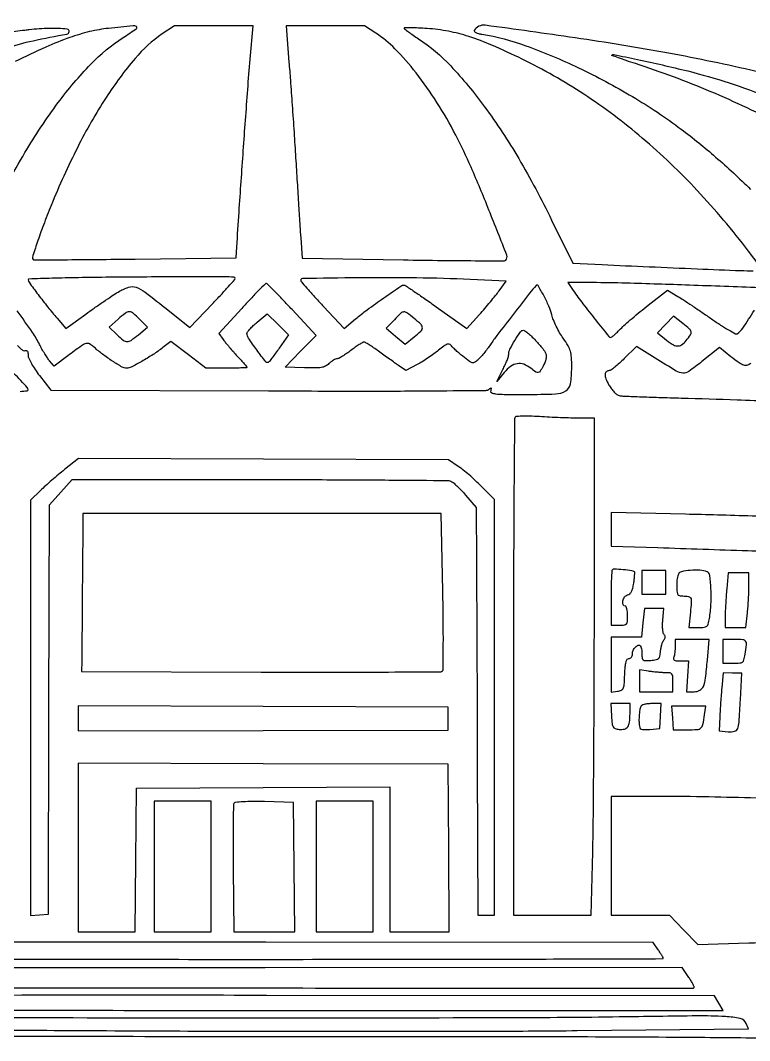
# Model space of a CAD drawing. Header units: millimetres. Extents: x 8 to 202, y 10 to 284.
# Drawn here: x 73.98 to 84.47, y 67.73 to 82.41 of the extents above; entities that cross this region are included whole.
import ezdxf

# ---------------------------------------------------------------- set-up
doc = ezdxf.new("R2010")
doc.units = ezdxf.units.MM
doc.layers.add('CUT', color=1, linetype='Continuous')
doc.layers.add('ENGRAVE', color=7, linetype='Continuous')

msp = doc.modelspace()

# ---------------------------------------------------------------- linework, layer by layer
at = {"layer": 'CUT'}
msp.add_circle((77.5, 76), 20, dxfattribs=at)
at = {"layer": 'ENGRAVE'}
for points in [[(22.924, 11.036, 0.000003), (45.118, 11.044, 0.000001), (67.428, 11.053, 0.198812)], [(73.774, 82.009, -0.024489), (74.167, 82.116, -0.013825), (74.652, 82.21, 0.340815), (74.686, 82.246, 0.407528), (74.658, 82.281, 0.034009), (74.398, 82.293, 0.025827), (74.112, 82.273, -0.000199), (74.05, 82.265, -0.000025), (73.914, 82.249, -0.000029), (73.753, 82.229, -0.000024), (73.582, 82.208, 0.019855)], [(73.56, 79.61, -0.016338), (74.05, 80.506, -0.026826), (74.528, 81.225, -0.031994), (74.997, 81.778, -0.055522), (75.461, 82.161, 0.005479), (75.652, 82.29, 0.537737), (75.652, 82.318, 0.16752), (75.604, 82.329, 0.001714), (75.253, 82.293, 0.033006), (74.98, 82.246, 0.025826), (74.693, 82.161, 0.019926), (74.351, 82.024, 0.008571), (73.907, 81.816, 0.0188)], [(84.566, 81.674, 0.011296), (83.307, 81.936, 0.009447), (81.961, 82.157, 0.002891), (80.669, 82.338, 0.295684), (80.512, 82.263, 0.356766), (80.514, 82.249, 0.074246), (80.536, 82.234, 0.048026), (80.573, 82.22, 0.025625), (80.621, 82.21, -0.046624), (81.255, 82.044, -0.024001), (82.012, 81.726, -0.023106), (82.789, 81.311, -0.026392), (83.489, 80.842, -0.018339), (83.984, 80.442, -0.014655), (84.487, 79.977, -0.014247)], [(84.672, 78.806), (84.457, 79.088, 0.025231), (83.719, 79.962, 0.028968), (82.929, 80.715, 0.030165), (82.089, 81.345, 0.032755), (81.2, 81.851, 0.010345), (80.766, 82.051, 0.024761), (80.434, 82.176, 0.031031), (80.141, 82.251, 0.029248), (79.835, 82.291, 0.004922), (79.707, 82.298, 0.008276), (79.6, 82.302, 0.002753), (79.509, 82.303, 0.43193), (79.503, 82.297, 0.219866), (79.508, 82.286, 0.003412), (79.564, 82.244, 0.008365), (79.631, 82.196, 0.005352), (79.711, 82.142, -0.058747), (80.173, 81.752, -0.029826), (80.66, 81.166, -0.02602), (81.151, 80.42, -0.018431), (81.625, 79.536), (81.93, 78.915), (82.35, 78.895, 0.000852), (83.027, 78.864, 0.000796), (83.719, 78.834, 0.000427), (84.347, 78.809, 0.010066), (84.525, 78.806)], [(84.947, 80.891, 0.022066), (83.914, 81.382, 0.021382), (82.831, 81.786, -0.003393), (82.697, 81.83, -0.005816), (82.587, 81.869, -0.001524), (82.493, 81.904, -0.546041), (82.492, 81.91, -0.252581), (82.518, 81.917, -0.000819), (82.86, 81.846, -0.004613), (83.219, 81.767, -0.004418), (83.582, 81.68, -0.035512), (84.759, 81.297, -0.030034)], [(86.078, 66.005, 0.000023), (82.045, 66.007, 0.000044), (78.034, 66.009, 0.142368)], [(84.612, 78.562, 0.00025), (83.606, 78.598, 0.001339), (82.696, 78.628, 0.007571), (82.211, 78.635), (81.858, 78.635), (81.935, 78.524, 0.010976), (82.075, 78.33, 0.005926), (82.256, 78.098, 0.001274), (82.446, 77.861, 0.226946), (82.474, 77.848, 0.168251), (82.489, 77.853, 0.010306), (82.527, 77.884, 0.014411), (82.57, 77.924, 0.010111), (82.617, 77.971, -0.018978), (82.681, 78.032, -0.005729), (82.782, 78.121, -0.005731), (82.898, 78.218, -0.006202), (83.014, 78.309), (83.292, 78.525), (83.441, 78.436, -0.010191), (83.52, 78.387, -0.002665), (83.645, 78.305, -0.002707), (83.786, 78.209, -0.002767), (83.925, 78.113, 0.008445), (84.056, 78.025, 0.013222), (84.171, 77.954, 0.007288), (84.269, 77.899, 0.268234), (84.294, 77.9, 0.107981), (84.374, 77.978, 0.007949), (84.541, 78.238, 0.004266)], [(73.943, 77.731, 0.035502), (73.988, 77.687, 0.039952), (74.026, 77.659, 0.231119), (74.051, 77.657, -0.147101), (74.07, 77.659, -0.190452), (74.084, 77.649, -0.112564), (74.093, 77.627, -0.037975), (74.095, 77.592, 0.106474), (74.105, 77.547, 0.020419), (74.143, 77.472, 0.020718), (74.195, 77.386, 0.016974), (74.258, 77.299), (74.42, 77.088), (77.551, 77.078, 0.000696), (78.969, 77.075, 0.00213), (79.93, 77.079, 0.000436), (80.677, 77.085, 0.170999), (80.726, 77.103, -0.018725), (80.747, 77.119, -0.353872), (80.755, 77.119, -0.289778), (80.757, 77.11, -0.015212), (80.748, 77.083, 0.383223), (80.759, 77.053, 0.091018), (80.816, 77.036, 0.025197), (80.943, 77.028, 0.002382), (81.255, 77.027, 0.009094), (81.681, 77.034, 0.124713), (81.828, 77.077, 0.225095), (81.896, 77.178, 0.038147), (81.914, 77.415, 0.013826), (81.91, 77.562, 0.057559), (81.895, 77.649, 0.062865), (81.861, 77.727, 0.018547), (81.791, 77.836, -0.022801), (81.74, 77.915, -0.016566), (81.692, 78.007, -0.016796), (81.651, 78.098, -0.034838), (81.627, 78.172, 0.04165), (81.585, 78.295, 0.018589), (81.511, 78.449, 0.010329), (81.43, 78.592, 0.511394), (81.403, 78.595, 0.014593), (81.308, 78.482, 0.001204), (81.072, 78.178, 0.001289), (80.838, 77.874, 0.012946), (80.745, 77.745, -0.010694), (80.699, 77.681, -0.009553), (80.649, 77.617, -0.00963), (80.601, 77.561, -0.029174), (80.566, 77.526, -0.042618), (80.518, 77.489, -0.199115), (80.484, 77.483, -0.104049), (80.444, 77.502, -0.007849), (80.348, 77.575, -0.009213), (80.291, 77.623, -0.010589), (80.237, 77.67, -0.009769), (80.194, 77.712, -0.058445), (80.175, 77.737, 0.214098), (80.153, 77.752, 0.145145), (80.122, 77.748, 0.060074), (80.075, 77.722, 0.011953), (80, 77.663, -0.015195), (79.932, 77.611, -0.009175), (79.848, 77.553, -0.009187), (79.763, 77.498, -0.015892), (79.69, 77.456), (79.528, 77.37), (79.421, 77.445, -0.00245), (79.367, 77.482, -0.00091), (79.293, 77.536, -0.000902), (79.211, 77.594, -0.001089), (79.135, 77.649, 0.007639), (79.065, 77.699, 0.010797), (79, 77.741, 0.007188), (78.946, 77.774, 0.132745), (78.926, 77.779, 0.134094), (78.907, 77.774, 0.00874), (78.859, 77.744, 0.01221), (78.801, 77.705, 0.008782), (78.739, 77.66, -0.012106), (78.676, 77.614, -0.015746), (78.616, 77.575, -0.013399), (78.564, 77.546, -0.122388), (78.539, 77.54, 0.105953), (78.518, 77.535, 0.029056), (78.487, 77.519, 0.027999), (78.454, 77.497, 0.025953), (78.422, 77.47, -0.069876), (78.371, 77.433, -0.076795), (78.312, 77.414, -0.043054), (78.227, 77.407, -0.008134), (78.07, 77.41), (77.793, 77.42), (78.015, 77.648), (78.238, 77.875), (77.892, 78.247, 0.002463), (77.758, 78.389, 0.003873), (77.641, 78.51, 0.001074), (77.539, 78.614, 0.141202), (77.523, 78.623, 0.259006), (77.508, 78.619, 0.001877), (77.41, 78.52, 0.006416), (77.298, 78.404, 0.003991), (77.169, 78.265), (76.838, 77.902), (76.902, 77.815, 0.014335), (76.936, 77.771, 0.004733), (76.988, 77.709, 0.004709), (77.047, 77.642, 0.005327), (77.104, 77.578, -0.003978), (77.158, 77.52, -0.006191), (77.203, 77.469, -0.002224), (77.24, 77.424, -0.176398), (77.243, 77.416, -0.399491), (77.238, 77.411, -0.001825), (77.157, 77.407, -0.006753), (77.061, 77.404, -0.004054), (76.948, 77.403), (76.652, 77.403), (76.401, 77.596), (76.149, 77.788), (76.034, 77.7, -0.019344), (75.893, 77.601, -0.014251), (75.73, 77.502, -0.010019), (75.577, 77.419, -0.11986), (75.512, 77.403, -0.131934), (75.448, 77.42, -0.012214), (75.309, 77.505, -0.016807), (75.165, 77.606, -0.026094), (75.048, 77.703, 0.054017), (74.979, 77.753, 0.212815), (74.928, 77.759, 0.080944), (74.861, 77.725, 0.004193), (74.668, 77.581), (74.47, 77.431), (74.403, 77.511, -0.026952), (74.372, 77.552, -0.010359), (74.334, 77.613, -0.010222), (74.294, 77.68, -0.0124), (74.26, 77.745, 0.036416), (74.159, 77.917, 0.006168), (73.939, 78.228, 0.001831)], [(84.491, 77.478, -0.113284), (84.441, 77.447, -0.161546), (84.389, 77.446, -0.079059), (84.321, 77.481, -0.013528), (84.204, 77.569), (84.039, 77.701), (83.787, 77.501, -0.013629), (83.597, 77.358, -0.173093), (83.512, 77.334, -0.117011), (83.418, 77.363, -0.00486), (83.115, 77.547), (82.844, 77.714), (82.669, 77.542, -0.010533), (82.599, 77.475, -0.014792), (82.533, 77.419, -0.010992), (82.477, 77.376, -0.159813), (82.454, 77.369, 0.17481), (82.412, 77.353, 0.217278), (82.393, 77.316, 0.10405), (82.405, 77.253, 0.030026), (82.449, 77.162, 0.031178), (82.484, 77.108, 0.03346), (82.524, 77.061, 0.035564), (82.565, 77.025, 0.115089), (82.597, 77.01, 0.03926), (82.648, 77.004, 0.000956), (82.887, 76.994, 0.002075), (83.168, 76.984, 0.001409), (83.488, 76.975, -0.003497), (84.291, 76.95, -0.001914), (85.274, 76.907, -0.001899)], [(73.981, 77.07, 0.007448), (74.083, 77.08, 0.38226), (74.095, 77.094, 0.183795), (74.083, 77.125, 0.006062), (73.992, 77.225, 0.012232), (73.89, 77.33, 0.0157)], [(84.569, 67.766, 0.000448), (83.387, 67.776, 0.001577), (81.577, 67.783, 0.000196), (77.639, 67.785, -0.000391), (74.927, 67.788, -0.000676), (72.673, 67.795, -0.000055), (70.671, 67.804, -0.087642)], [(73.406, 67.882, -0.000572), (75.106, 67.874, 0.000776), (76.979, 67.866, 0.000663), (78.951, 67.864, 0.000668), (80.744, 67.866, 0.00191), (81.991, 67.874), (84.458, 67.9), (84.422, 67.977, 0.23443), (84.336, 68.047, 0.042752), (84.125, 68.076, 0.015428), (83.714, 68.085, 0.001157), (82.598, 68.07, -0.003242), (81.01, 68.057, -0.000477), (77.795, 68.053, -0.000561), (74.538, 68.056, -0.001837), (72.385, 68.069, 0.00109)]]:
    msp.add_lwpolyline(points, format="xyb", dxfattribs=at)
for points in [[(76.025, 82.213, 0.069892), (75.633, 81.86, 0.031063), (75.218, 81.3, 0.027237), (74.808, 80.584, 0.019688), (74.427, 79.747, 0.006252), (74.315, 79.461, 0.009732), (74.226, 79.212, 0.003759), (74.156, 78.998, 0.324819), (74.166, 78.967, 0.15827), (74.18, 78.963, 0.000087), (74.604, 78.965, 0.001134), (75.077, 78.969, 0.00069), (75.635, 78.975), (77.089, 78.994), (77.098, 79.148, -0.00297), (77.129, 79.649, -0.000612), (77.19, 80.532, -0.000563), (77.254, 81.413, -0.003759), (77.289, 81.851), (77.331, 82.33), (76.765, 82.33), (76.199, 82.33)], [(77.847, 81.808, -0.002181), (77.867, 81.549, -0.000835), (77.893, 81.189, -0.000826), (77.92, 80.797, -0.001016), (77.943, 80.431, 0.000235), (77.965, 80.082, 0.000251), (77.986, 79.741, 0.000238), (78.005, 79.447, 0.001173), (78.016, 79.282), (78.037, 78.987), (79.492, 78.963, 0.001189), (80.051, 78.955, 0.001946), (80.524, 78.951, 0.000212), (80.947, 78.95, 0.199787), (80.964, 78.957, 0.297757), (80.98, 79.029, 0.001854), (80.723, 79.679, 0.007726), (80.466, 80.296, 0.017123), (80.247, 80.756, 0.021632), (79.975, 81.228, 0.024753), (79.675, 81.653, 0.026966), (79.372, 81.999, 0.057046), (79.097, 82.224), (78.931, 82.33), (78.368, 82.33), (77.805, 82.33)], [(75.267, 78.712, 0.002016), (74.818, 78.706, 0.003363), (74.44, 78.698, 0.000455), (74.106, 78.687, 0.409177), (74.096, 78.677, 0.156287), (74.108, 78.64, 0.002635), (74.239, 78.464, 0.007372), (74.379, 78.283, 0.009668), (74.512, 78.123), (74.638, 77.977), (74.923, 78.183, -0.004117), (75.045, 78.269, -0.003346), (75.178, 78.36, -0.003381), (75.301, 78.443, -0.008789), (75.391, 78.5, -0.054493), (75.54, 78.569, -0.170353), (75.649, 78.568, -0.077038), (75.781, 78.496, -0.005817), (76.104, 78.243), (76.419, 77.99), (76.745, 78.33, 0.003451), (76.871, 78.462, 0.00544), (76.976, 78.578, 0.001674), (77.066, 78.679, 0.186264), (77.072, 78.695, 0.404419), (77.052, 78.715, 0.002632), (76.782, 78.719, 0.003919), (76.339, 78.72, 0.000383)], [(78.02, 78.657, 0.046168), (78.042, 78.627, 0.002076), (78.126, 78.531, 0.003469), (78.228, 78.418, 0.002474), (78.343, 78.292), (78.639, 77.975), (78.805, 78.113, -0.015449), (78.973, 78.245, -0.006316), (79.21, 78.415, -0.001977), (79.458, 78.586, -0.151519), (79.503, 78.601, -0.148996), (79.52, 78.595, -0.000952), (79.649, 78.508, -0.003719), (79.796, 78.407, -0.002351), (79.966, 78.287), (80.405, 77.973), (80.587, 78.176, 0.00576), (80.663, 78.263, 0.00459), (80.744, 78.36, 0.004642), (80.818, 78.45, 0.01165), (80.869, 78.518), (80.97, 78.658), (80.453, 78.681, 0.007362), (79.683, 78.703, 0.00592), (78.854, 78.704, 0.001216), (78.041, 78.694, 0.57553)], [(75.388, 78.109), (75.261, 77.996), (75.373, 77.888, 0.022681), (75.464, 77.806, 0.170326), (75.518, 77.787, 0.156366), (75.575, 77.805, 0.018296), (75.681, 77.886), (75.811, 77.994), (75.699, 78.109, 0.024766), (75.608, 78.194, 0.177413), (75.552, 78.214, 0.16237), (75.494, 78.195, 0.019917)], [(77.707, 77.694, -0.005028), (77.655, 77.62, -0.007021), (77.607, 77.555, -0.004482), (77.565, 77.501, -0.087215), (77.549, 77.487, -0.384295), (77.515, 77.494, -0.006086), (77.385, 77.666, -0.009189), (77.264, 77.838, -0.150035), (77.243, 77.905, -0.167124), (77.251, 77.927, -0.017791), (77.286, 77.969, -0.020381), (77.333, 78.017, -0.015023), (77.389, 78.066), (77.534, 78.188), (77.686, 78.036), (77.838, 77.885)], [(79.363, 78.102), (79.245, 77.979), (79.38, 77.865), (79.516, 77.75), (79.646, 77.853, 0.018428), (79.745, 77.938, 0.207547), (79.766, 77.985, 0.207074), (79.746, 78.032, 0.018338), (79.648, 78.119, 0.011566), (79.543, 78.201, 0.177851), (79.5, 78.214, 0.176366), (79.458, 78.196, 0.011334)], [(83.263, 78.033), (83.147, 77.914), (83.249, 77.831, 0.025976), (83.359, 77.75, 0.122607), (83.432, 77.724, 0.177557), (83.494, 77.74, 0.069243), (83.56, 77.801, 0.019933), (83.623, 77.885, 0.203111), (83.632, 77.927, 0.165502), (83.609, 77.967, 0.012304), (83.511, 78.049), (83.379, 78.153)], [(81.406, 77.789, -0.015939), (81.509, 77.67, -0.103541), (81.544, 77.6, -0.145161), (81.543, 77.533, -0.041753), (81.503, 77.435, -0.018837), (81.46, 77.36, -0.212487), (81.432, 77.341, -0.198165), (81.399, 77.348, -0.016179), (81.325, 77.403, 0.077107), (81.224, 77.46, 0.12937), (81.128, 77.469, 0.120954), (81.035, 77.43, 0.062595), (80.944, 77.343), (80.839, 77.215), (80.923, 77.383, 0.011089), (80.955, 77.451, 0.013227), (80.983, 77.517, 0.012024), (81.003, 77.573, 0.079599), (81.007, 77.602, -0.118103), (81.025, 77.676, -0.019351), (81.096, 77.804, -0.014708), (81.177, 77.928, -0.245866), (81.219, 77.95, -0.166978), (81.241, 77.943, -0.013022), (81.29, 77.903, -0.016633), (81.347, 77.851, -0.011915)], [(81.101, 76.7, 0.190985), (81.091, 76.674, 0.000072), (81.083, 75.632, 0.00111), (81.078, 74.474, 0.000673), (81.076, 73.103), (81.076, 69.533), (81.635, 69.533), (82.194, 69.533), (82.216, 70.448, 0.003599), (82.225, 70.963, 0.000729), (82.232, 71.876, 0.000769), (82.237, 72.938, 0.00072), (82.24, 74.024), (82.241, 76.684), (82.04, 76.684, -0.007015), (81.939, 76.686, -0.002481), (81.794, 76.691, -0.002462), (81.634, 76.697, -0.002892), (81.483, 76.706, 0.00742), (81.345, 76.712, 0.011166), (81.224, 76.713, 0.006201), (81.124, 76.71, 0.194597)], [(74.62, 75.945, 0.0058), (74.533, 75.874, 0.004039), (74.436, 75.792, 0.004074), (74.345, 75.711, 0.008411), (74.275, 75.646), (74.13, 75.507), (74.13, 72.518), (74.13, 69.529), (74.258, 69.539), (74.386, 69.55), (74.395, 72.495), (74.404, 75.44), (74.566, 75.621), (74.728, 75.801), (77.418, 75.802, -0.000795), (78.454, 75.8, -0.001279), (79.337, 75.795, -0.000198), (80.12, 75.789, -0.082847), (80.173, 75.779, -0.088719), (80.207, 75.76, -0.015017), (80.262, 75.711, -0.015998), (80.325, 75.648, -0.013627), (80.387, 75.578), (80.538, 75.399), (80.544, 74.613, -0.000697), (80.546, 74.178, -0.000152), (80.55, 73.427, -0.000159), (80.553, 72.56, -0.000152), (80.556, 71.68), (80.562, 69.533), (80.682, 69.533), (80.802, 69.533), (80.802, 72.523), (80.802, 75.513), (80.613, 75.705, 0.011207), (80.53, 75.786, 0.009002), (80.438, 75.869, 0.009119), (80.35, 75.942, 0.022851), (80.282, 75.991), (80.14, 76.086), (77.48, 76.095), (74.82, 76.105)], [(74.875, 74.332, -0.000011), (74.872, 73.944, -0.000014), (74.87, 73.592, -0.00001), (74.867, 73.297, -0.000149), (74.867, 73.194), (74.865, 73.04), (77.447, 73.031, 0.000973), (78.438, 73.03, 0.001599), (79.278, 73.033, 0.000145), (80.029, 73.038, 0.196971), (80.055, 73.049, 0.197007), (80.066, 73.075, 0.000749), (80.067, 73.397, 0.003667), (80.066, 73.765, 0.002278), (80.06, 74.196), (80.038, 75.316), (77.46, 75.316), (74.882, 75.316)], [(82.479, 75.086), (82.479, 74.846), (83.154, 74.823, -0.000364), (84.446, 74.779, -0.000986), (85.363, 74.745, -0.001337), (86.093, 74.714, -0.001666), (86.772, 74.682, 0.002526), (87.141, 74.665, 0.00408), (87.454, 74.655, 0.00085), (87.73, 74.648, 0.221891), (87.751, 74.658, 0.125342), (87.771, 74.697, 0.00363), (87.811, 74.881, 0.002225), (87.849, 75.072, 0.252889), (87.842, 75.096, 0.181145), (87.822, 75.105, 0.000054), (86.907, 75.159, 0.001113), (86.045, 75.209, 0.001851), (85.319, 75.246, 0.002716), (84.975, 75.26, 0.001114), (84.509, 75.276, 0.001102), (84.009, 75.291, 0.001413), (83.548, 75.303), (82.479, 75.327)], [(82.498, 74.502, 0.18369), (82.49, 74.485, 0.002861), (82.484, 74.375, 0.007182), (82.48, 74.245, 0.004642), (82.479, 74.095), (82.479, 73.707), (82.598, 73.707, 0.022778), (82.673, 73.711, 0.192545), (82.702, 73.726, 0.165362), (82.715, 73.758, 0.01583), (82.718, 73.844, 0.023598), (82.716, 73.897, 0.037669), (82.708, 73.941, 0.04382), (82.697, 73.973, 0.295869), (82.684, 73.981, -0.319693), (82.654, 74.003, -0.134175), (82.65, 74.055, -0.100699), (82.675, 74.113, -0.180203), (82.717, 74.142, 0.115591), (82.749, 74.159, 0.092269), (82.773, 74.19, 0.061966), (82.792, 74.239, 0.022571), (82.806, 74.311, 0.008598), (82.814, 74.37, 0.013105), (82.819, 74.422, 0.00765), (82.821, 74.465, 0.227741), (82.816, 74.474, 0.147348), (82.779, 74.49, 0.008345), (82.654, 74.504, 0.006701), (82.526, 74.513, 0.214865)], [(83.448, 74.44, 0.064425), (83.427, 74.354, 0.039101), (83.424, 74.249, 0.035506), (83.435, 74.157, 0.327736), (83.462, 74.132, 0.005916), (83.484, 74.129, 0.002296), (83.513, 74.127, 0.002272), (83.545, 74.124, 0.002813), (83.575, 74.122, -0.118985), (83.612, 74.111, -0.211254), (83.63, 74.085, -0.070214), (83.633, 74.032, -0.006112), (83.621, 73.896), (83.598, 73.673), (83.735, 73.673, 0.019738), (83.82, 73.677, 0.151682), (83.856, 73.691, 0.160137), (83.877, 73.723, 0.022692), (83.894, 73.802, 0.028749), (83.916, 74.009, 0.024169), (83.916, 74.229, 0.016981), (83.9, 74.424, 0.27909), (83.862, 74.474, 0.076755), (83.758, 74.496, 0.035454), (83.619, 74.495, 0.030453), (83.491, 74.476, 0.255567)], [(84.143, 74.229, 0.005449), (84.135, 74.129, 0.004093), (84.128, 74.018, 0.004138), (84.123, 73.914, 0.009486), (84.121, 73.836), (84.121, 73.673), (84.27, 73.673), (84.419, 73.673), (84.441, 73.884, 0.00731), (84.45, 73.977, 0.004774), (84.457, 74.086, 0.004801), (84.462, 74.192, 0.009151), (84.463, 74.277), (84.463, 74.46), (84.314, 74.46), (84.165, 74.46)], [(82.938, 73.742), (82.915, 73.536), (82.697, 73.536), (82.479, 73.536), (82.479, 73.141), (82.479, 72.745), (82.573, 72.756, 0.067661), (82.628, 72.77, 0.197264), (82.655, 72.797, 0.084189), (82.668, 72.851, 0.006802), (82.677, 72.997, -0.009983), (82.684, 73.111, -0.042517), (82.696, 73.178, -0.086542), (82.713, 73.216, -0.247849), (82.737, 73.228, 0.128238), (82.756, 73.233, 0.100734), (82.772, 73.247, 0.089245), (82.783, 73.268, 0.075897), (82.787, 73.293, -0.109053), (82.798, 73.344, -0.084054), (82.831, 73.392, -0.110256), (82.87, 73.417, -0.294884), (82.901, 73.411, -0.126355), (82.91, 73.396, -0.024869), (82.917, 73.366, -0.024925), (82.922, 73.329, -0.020879), (82.923, 73.289, 0.032269), (82.927, 73.231, 0.21276), (82.942, 73.206, 0.156886), (82.973, 73.197, 0.015836), (83.052, 73.201, 0.023185), (83.128, 73.211, 0.144801), (83.162, 73.228, 0.154953), (83.181, 73.261, 0.0277), (83.191, 73.331, -0.02412), (83.198, 73.38, -0.02366), (83.21, 73.428, -0.024335), (83.225, 73.47, -0.077585), (83.24, 73.495, 0.058399), (83.254, 73.517, 0.107691), (83.259, 73.537, 0.120246), (83.255, 73.556, 0.084449), (83.242, 73.574, -0.1499), (83.23, 73.597, -0.025365), (83.222, 73.648, -0.02576), (83.22, 73.71, -0.020395), (83.224, 73.778), (83.24, 73.947), (83.101, 73.947), (82.961, 73.947)], [(83.402, 73.402, -0.018051), (83.401, 73.36, -0.015472), (83.396, 73.316, -0.015746), (83.39, 73.276, -0.042363), (83.382, 73.248, 0.11453), (83.378, 73.222, 0.246425), (83.389, 73.205, 0.110893), (83.418, 73.196, 0.018217), (83.477, 73.194), (83.594, 73.194), (83.58, 72.972), (83.566, 72.749), (83.673, 72.749, 0.125466), (83.756, 72.77, 0.169696), (83.807, 72.827, 0.06991), (83.838, 72.945, 0.009218), (83.865, 73.204), (83.89, 73.502), (83.646, 73.502), (83.402, 73.502)], [(84.087, 73.331), (84.087, 73.16), (84.236, 73.16, 0.016006), (84.331, 73.163, 0.146163), (84.369, 73.177, 0.168995), (84.39, 73.209, 0.023198), (84.407, 73.288, 0.012144), (84.427, 73.428, 0.183042), (84.415, 73.475, 0.22503), (84.376, 73.498, 0.01913), (84.258, 73.502), (84.087, 73.502)], [(82.889, 72.908), (82.889, 72.749), (83.129, 72.749), (83.368, 72.749), (83.368, 72.886, 0.015808), (83.366, 72.971, 0.155676), (83.353, 73.004, 0.196398), (83.325, 73.02, 0.027686), (83.257, 73.023, -0.014222), (83.205, 73.025, -0.007402), (83.141, 73.03, -0.007354), (83.075, 73.037, -0.011129), (83.018, 73.045), (82.889, 73.066)], [(84.072, 72.807, 0.004013), (84.064, 72.711, 0.002417), (84.056, 72.597, 0.002421), (84.049, 72.484, 0.004233), (84.044, 72.39), (84.036, 72.185), (84.164, 72.174, 0.072496), (84.257, 72.18, 0.255192), (84.301, 72.218, 0.075426), (84.321, 72.31, 0.00339), (84.34, 72.634), (84.359, 73.015), (84.225, 73.017), (84.092, 73.019)], [(82.485, 72.399, 0.011091), (82.494, 72.288, 0.104874), (82.509, 72.243, 0.185671), (82.537, 72.22, 0.050786), (82.595, 72.208, 0.084842), (82.671, 72.212, 0.186231), (82.719, 72.244, 0.123097), (82.744, 72.312, 0.02898), (82.752, 72.433), (82.752, 72.578), (82.614, 72.578), (82.475, 72.578)], [(82.906, 72.536, 0.045117), (82.893, 72.487, 0.02141), (82.885, 72.423, 0.01992), (82.881, 72.351, 0.01831), (82.884, 72.277, 0.065886), (82.893, 72.234, 0.20614), (82.912, 72.212, 0.111306), (82.95, 72.205, 0.013684), (83.035, 72.208), (83.18, 72.219), (83.19, 72.399), (83.201, 72.578), (83.061, 72.578, 0.026579), (83.005, 72.575, 0.040613), (82.956, 72.566, 0.048171), (82.921, 72.553, 0.192137)], [(83.363, 72.373), (83.375, 72.202), (83.578, 72.202, 0.016378), (83.718, 72.206, 0.163363), (83.772, 72.229, 0.164567), (83.801, 72.278, 0.016683), (83.825, 72.416), (83.843, 72.544), (83.597, 72.544), (83.351, 72.544)], [(82.479, 70.388), (82.479, 69.533), (82.899, 69.533), (83.319, 69.533), (83.523, 69.324), (83.728, 69.115), (84.463, 69.135, 0.004453), (85.084, 69.157, 0.005069), (85.677, 69.189, 0.001202), (86.227, 69.227, 0.197634), (86.28, 69.253, 0.119387), (86.309, 69.309, 0.00028), (86.534, 70.21, 0.000145), (86.762, 71.126, 0.280539), (86.753, 71.153, 0.175594), (86.717, 71.167, 0.000057), (85.166, 71.206, 0.000969), (83.801, 71.237, 0.005399), (83.069, 71.244), (82.479, 71.244)], [(77.056, 71.143, 0.135327), (77.048, 71.115, 0.000908), (77.044, 70.852, 0.003488), (77.043, 70.552, 0.002211), (77.045, 70.201), (77.055, 69.293), (77.492, 69.293), (77.929, 69.293), (77.92, 70.226), (77.911, 71.158), (77.494, 71.168, 0.00665), (77.322, 71.17, 0.01312), (77.186, 71.165, 0.008638), (77.08, 71.158, 0.235885)], [(71.854, 69.034, 0.004652), (71.821, 68.99, 0.007038), (71.794, 68.951, 0.003168), (71.771, 68.918, 0.149134), (71.769, 68.91, 0.413655), (71.773, 68.905, 0.000004), (73.452, 68.902, 0.000316), (75.302, 68.9, 0.00019), (77.5, 68.899, 0.000245), (79.698, 68.901, 0.000409), (81.548, 68.904, 0.000007), (83.225, 68.909, 0.413396), (83.231, 68.915, 0.130676), (83.229, 68.925, 0.005222), (83.21, 68.957, 0.008887), (83.187, 68.994, 0.00614), (83.159, 69.036), (83.086, 69.142), (77.513, 69.144), (71.94, 69.146)], [(71.418, 68.642), (71.324, 68.506), (71.452, 68.503, 0.005786), (72.524, 68.49, 0.00012), (77.865, 68.487, 0.000003), (83.662, 68.485, 0.414312), (83.676, 68.499, 0.120569), (83.672, 68.515, 0.008737), (83.651, 68.555, 0.011827), (83.623, 68.602, 0.008659), (83.589, 68.652), (83.503, 68.78), (77.507, 68.779), (71.512, 68.778)], [(71.052, 68.37, 0.104014), (71.027, 68.344, 0.014774), (70.989, 68.281, 0.014244), (70.955, 68.216, 0.114255), (70.947, 68.184, 0.413341), (70.955, 68.176, 0.000009), (72.878, 68.17, 0.00046), (75, 68.166, 0.000276), (77.52, 68.164), (84.093, 68.164), (84.03, 68.27), (83.967, 68.375), (77.522, 68.381, 0.000249), (75.049, 68.382, 0.000413), (72.963, 68.38, 0.000012), (71.075, 68.377, 0.146878)]]:
    msp.add_lwpolyline(points, format="xyb", close=True, dxfattribs=at)
for points in [[(82.923, 74.323), (82.923, 74.152), (83.095, 74.152), (83.266, 74.152), (83.266, 74.323), (83.266, 74.494), (83.095, 74.494), (82.923, 74.494)], [(74.814, 72.365), (74.814, 72.185), (77.474, 72.191), (80.135, 72.197), (80.135, 72.362), (80.135, 72.527), (77.474, 72.536), (74.814, 72.546)], [(74.814, 70.508), (74.814, 69.293), (75.224, 69.293), (75.634, 69.293), (75.643, 70.328), (75.652, 71.364), (77.474, 71.372), (79.296, 71.381), (79.296, 70.337), (79.296, 69.293), (79.725, 69.293), (80.153, 69.293), (80.144, 70.5), (80.135, 71.706), (77.474, 71.714), (74.814, 71.723)], [(75.909, 70.234), (75.909, 69.293), (76.32, 69.293), (76.73, 69.293), (76.73, 70.234), (76.73, 71.175), (76.32, 71.175), (75.909, 71.175)], [(78.236, 70.234), (78.236, 69.293), (78.646, 69.293), (79.057, 69.293), (79.057, 70.234), (79.057, 71.175), (78.646, 71.175), (78.236, 71.175)]]:
    msp.add_lwpolyline(points, close=True, dxfattribs=at)

doc.saveas('drawing.dxf')
